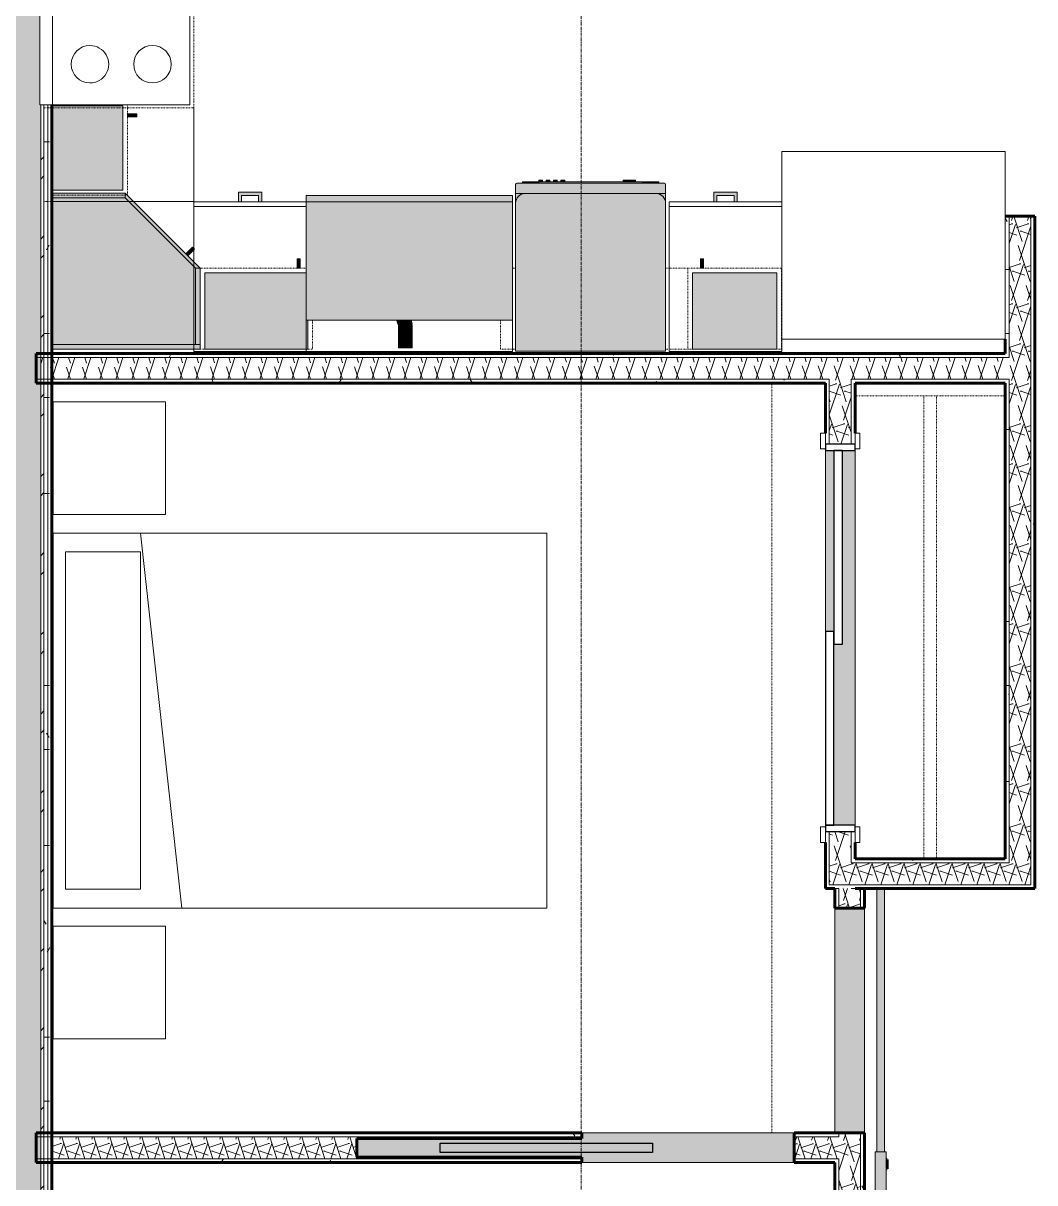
# Model space of a CAD drawing. Header units: inches. Extents: x -4169 to -1846, y 9706 to 12377.
# Drawn here: x -2916.6 to -2754.7, y 10518.8 to 10704.4 of the extents above; entities that cross this region are included whole.
import ezdxf

# ---------------------------------------------------------------- set-up
doc = ezdxf.new("R2010")
doc.units = ezdxf.units.IN
doc.header["$MEASUREMENT"] = 0
doc.linetypes.add('Dash', pattern=[0.25, 0.125, -0.125])
doc.linetypes.add('Grid Line 1_2_', pattern=[0.875, 0.5, -0.125, 0.125, -0.125])
for name, color, linetype, lineweight in [('0-1', 7, 'Continuous', 5), ('0-2', 50, 'Continuous', 18), ('A-DOOR-1', 250, 'Continuous', 9), ('A-DOOR-2', 90, 'Continuous', 30), ('A-DOOR-3', 135, 'Continuous', 18), ('A-DOOR-4', 50, 'Continuous', 18), ('A-DOOR-5', 10, 'Continuous', 60), ('A-DOOR-FRAM-1', 90, 'Continuous', 30), ('A-GENM-1', 11, 'Continuous', 9), ('A-GENM-2', 250, 'Continuous', 9), ('A-WALL', 113, 'Continuous', 18), ('A-WALL-1', 8, 'Continuous', 5), ('A-WALL-4', 10, 'Continuous', 60), ('A-WALL-5', 50, 'Continuous', 18), ('A-WALL-PATT-1', 250, 'Continuous', 9), ('A-WALL-PATT-2', 253, 'Continuous', 9), ('A-WALL-PATT-4', 111, 'Continuous', 9), ('I-FURN-1', 250, 'Continuous', 9), ('I-FURN-HDLN-1', 250, 'Dash', 9), ('I-WALL-3', 2, 'Continuous', 60), ('P-SANR-FIXT-2', 250, 'Continuous', 9), ('P-SANR-FIXT-3', 55, 'Continuous', 9), ('Q-CASE', 31, 'Continuous', 9), ('Q-CASE-1', 9, 'Continuous', 9), ('Q-CASE-3', 250, 'Continuous', 9), ('Q-CASE-4', 250, 'Dash', 9), ('Q-CASE-5', 254, 'Continuous', 9), ('Q-CASE-HDLN-1', 250, 'Dash', 9), ('Q-SPCQ-1', 250, 'Continuous', 9), ('Q-SPCQ-2', 55, 'Continuous', 9), ('S-GRID-1', 1, 'Grid Line 1_2_', 9)]:
    doc.layers.add(name, color=color, linetype=linetype, lineweight=lineweight)
pattern_1 = [(0, (0, 0), (20.48, 5.12), [0.845, -14.515, 0.845, -14.515, -81.92]), (0, (0, 0), (20.48, 5.12), [-30.72, 0.845, -29.875, 0.845, -14.515, -35.84]), (0, (0, 0), (20.48, 5.12), [-76.8, 0.845, -9.395, 0.845, -24.755]), (120, (7.68, 2.56), (-14.67405, 15.1762003), [0.845, -14.515, 0.845, -14.515, -81.92]), (120, (7.68, 2.56), (-14.67405, 15.1762003), [-30.72, 0.845, -29.875, 0.845, -14.515, -35.84]), (120, (7.68, 2.56), (-14.67405, 15.1762003), [-76.8, 0.845, -9.395, 0.845, -24.755]), (240, (10.24, 12.8), (-5.80595, -20.2962003), [0.845, -14.515, 0.845, -14.515, -81.92]), (240, (10.24, 12.8), (-5.80595, -20.2962003), [-30.72, 0.845, -29.875, 0.845, -14.515, -35.84]), (240, (10.24, 12.8), (-5.80595, -20.2962003), [-76.8, 0.845, -9.395, 0.845, -24.755])]
pattern_2 = [(161.57, (0.32, 0.32), (-2.560496185, -0.000537386), [0, -18.214, 2.022, 0]), (18.43, (-0.32, 0.32), (-2.560496185, 0.000537386), [0, -18.214, 2.022, 0]), (108.43, (0.32, 0.32), (1.27922091, -6.400876726), [6.07, -14.166]), (71.57, (-0.32, 0.32), (1.27922091, 6.400876726), [6.07, -14.166])]

# ---------------------------------------------------------------- blocks, each defined once
blk = doc.blocks.new('POCKET - FLUSH - 2-10 x 6-8-2636667-ENLARGED RCP - 2ND FLOOR PLAN')
at = {"layer": 'A-DOOR-2'}
for p, q in [((-39.67, -0.75), (-39.67, 0.75)), ((-39.67, 0.75), (-5.67, 0.75)), ((-5.67, 0.75), (-5.67, -0.75)), ((-5.67, -0.75), (-39.67, -0.75))]:
    blk.add_line(p, q, dxfattribs=at)
blk = doc.blocks.new('SLIDING - FLUSH - 5-0 x 6-8-2636081-ENLARGED RCP - 2ND FLOOR PLAN')
at = {"layer": 'A-DOOR-1'}
for p, q in [((-30.25, 3), (-32.75, 3)), ((-32.75, 3), (-32.75, 2.25)), ((-32.75, 2.25), (-30.25, 2.25)), ((-30.25, 2.25), (-30.25, 3)), ((32.75, 3), (30.25, 3)), ((30.25, 3), (30.25, 2.25)), ((30.25, 2.25), (32.75, 2.25)), ((32.75, 2.25), (32.75, 3)), ((-30.25, -2.5), (-32.75, -2.5)), ((-32.75, -2.5), (-32.75, -3.25)), ((-32.75, -3.25), (-30.25, -3.25)), ((-30.25, -3.25), (-30.25, -2.5)), ((32.75, -2.5), (30.25, -2.5)), ((30.25, -2.5), (30.25, -3.25)), ((30.25, -3.25), (32.75, -3.25)), ((32.75, -3.25), (32.75, -2.5))]:
    blk.add_line(p, q, dxfattribs=at)
at = {"layer": 'A-DOOR-2'}
for p, q in [((1, 2.25), (-30, 2.25)), ((-30, 2.25), (-30, 0.88)), ((1, 0.88), (1, 2.25)), ((-30, 0.88), (1, 0.88)), ((30, 0.88), (-1, 0.88)), ((-1, 0.88), (-1, -0.5)), ((30, -0.5), (30, 0.88)), ((-1, -0.5), (30, -0.5))]:
    blk.add_line(p, q, dxfattribs=at)
at = {"layer": 'A-DOOR-FRAM-1'}
for p, q in [((-30, 2.25), (-31, 2.25)), ((-31, 2.25), (-31, -2.5)), ((-30, -2.5), (-30, 2.25)), ((30, 2.25), (30, -2.5)), ((31, 2.25), (30, 2.25)), ((31, -2.5), (31, 2.25)), ((-31, -2.5), (-30, -2.5)), ((30, -2.5), (31, -2.5))]:
    blk.add_line(p, q, dxfattribs=at)
blk = doc.blocks.new('Refrigerator_-_Side-by-Side_6047 - 36_ X 30_-1372843-ENLARGED RCP - 2ND FLOOR PLAN')
at = {"layer": 'Q-SPCQ-1'}
for p, q in [((-17.88, 15.58), (17.87, 15.58)), ((-17.88, -14.42), (-17.88, 15.58)), ((17.87, 15.58), (17.87, -14.42)), ((17.87, -14.42), (-17.88, -14.42))]:
    blk.add_line(p, q, dxfattribs=at)
blk = doc.blocks.new('Range - 24_ x 30_-2553768-ENLARGED RCP - 2ND FLOOR PLAN')
at = {"layer": 'Q-SPCQ-1'}
for p, q in [((0, 0), (30, 0)), ((0, -24), (0, 0)), ((30, 0), (30, -24)), ((0, -22), (30, -22)), ((30, -24), (0, -24))]:
    blk.add_line(p, q, dxfattribs=at)
for centre, radius, start, end in [((6.5, -6), 3.5, 360, 180), ((23.5, -6), 3, 0, 180), ((6.5, -6), 3.5, 180, 0), ((23.5, -6), 3, 180, 0), ((6.5, -16), 4.5, 0, 180), ((23.5, -16), 3, 360, 180), ((6.5, -16), 4.5, 180, 0), ((23.5, -16), 3, 180, 0)]:
    blk.add_arc(centre, radius, start, end, dxfattribs=at)
blk = doc.blocks.new('Dishwasher_15404 - 34_ counter-547918-ENLARGED RCP - 2ND FLOOR PLAN')
at = {"layer": 'Q-SPCQ-2'}
for points in [[(0, 0), (23.68, 0), (24.08, 0.05), (24.46, 0.21), (24.83, 0.52), (25.04, 0.79), (25.2, 1.17), (25.25, 1.57), (25.25, 22.43), (25.17, 22.9), (24.98, 23.29), (24.74, 23.58), (24.46, 23.79), (24.08, 23.95), (23.68, 24), (0, 24), (0, 3.67)], [(25.25, 0), (26.73, 0.01), (26.82, 0.06), (26.87, 0.2), (26.85, 23.86), (26.82, 23.94), (26.68, 24), (25.25, 24), (25.25, 0.42)], [(27.12, 21.39), (27.12, 22.91), (26.87, 22.91), (26.87, 21.39)], [(26.87, 20.19), (27.12, 20.19), (27.12, 21.39), (26.87, 21.39), (26.87, 20.22)], [(27.12, 3.81), (27.12, 20.19), (26.87, 20.19), (26.87, 3.81)], [(27.12, 19.69), (27.37, 19.69), (27.37, 20.28), (27.12, 20.28), (27.12, 20.19)], [(27.37, 18.51), (27.37, 19.1), (27.12, 19.1), (27.12, 18.51)], [(27.37, 17.33), (27.37, 17.92), (27.12, 17.92), (27.12, 17.33)], [(27.37, 16.15), (27.37, 16.74), (27.12, 16.74), (27.12, 16.15)], [(27.37, 5.81), (27.37, 6.79), (27.12, 6.79), (27.12, 5.81)], [(27.12, 4.82), (27.37, 4.82), (27.37, 5.81), (27.12, 5.81), (27.12, 4.86)], [(26.87, 2.61), (27.12, 2.61), (27.12, 3.81), (26.87, 3.81), (26.87, 2.63)], [(27.12, 1.09), (27.12, 2.61), (26.87, 2.61), (26.87, 1.09)]]:
    blk.add_hatch(color=256, dxfattribs=at).paths.add_polyline_path(points, flags=0)
h = blk.add_hatch(color=256, dxfattribs=at)
h.paths.add_polyline_path([(24.74, 0), (25.25, 0), (25.25, 1.57), (25.2, 1.17), (24.96, 0.67), (24.74, 0.42), (24.46, 0.21), (24.08, 0.05), (23.68, 0), (24.57, 0)], flags=0)
h.paths.add_polyline_path([(25.25, 22.43), (25.25, 24), (23.68, 24), (24.08, 23.95), (24.48, 23.78), (24.83, 23.48), (25.04, 23.21), (25.22, 22.75)], flags=0)
h = blk.add_hatch(color=256, dxfattribs=at)
h.paths.add_polyline_path([(25.07, 0.85), (25.12, 0.95), (25.08, 0.9)], flags=0)
h.paths.add_polyline_path([(25.2, 1.2), (25.22, 1.25), (25.2, 1.23)], flags=0)
h.paths.add_polyline_path([(25, 23.26), (24.96, 23.33), (24.98, 23.29)], flags=0)
at = {"layer": 'Q-SPCQ-1'}
for p, q in [((0, 24), (23.68, 24)), ((0, 0), (0, 24)), ((23.68, 24), (25.25, 24)), ((25.25, 24), (26.68, 24)), ((25.25, 24), (25.25, 22.43)), ((25.25, 22.43), (25.25, 1.57)), ((26.87, 23.8), (26.87, 0.2)), ((26.87, 22.91), (27.12, 22.91)), ((27.12, 21.39), (27.12, 22.91)), ((27.12, 20.19), (27.12, 21.39)), ((27.12, 20.28), (27.37, 20.28)), ((27.12, 3.81), (27.12, 20.19)), ((27.12, 19.69), (27.37, 19.69)), ((27.12, 19.1), (27.37, 19.1)), ((27.37, 19.69), (27.37, 20.28)), ((27.37, 18.51), (27.37, 19.1)), ((27.12, 18.51), (27.37, 18.51)), ((27.12, 17.92), (27.37, 17.92)), ((27.12, 17.33), (27.37, 17.33)), ((27.12, 16.74), (27.37, 16.74)), ((27.37, 17.33), (27.37, 17.92)), ((27.37, 16.15), (27.37, 16.74)), ((27.12, 16.15), (27.37, 16.15)), ((27.12, 6.79), (27.37, 6.79)), ((27.37, 5.81), (27.37, 6.79)), ((27.37, 4.82), (27.37, 5.81)), ((27.37, 4.82), (27.12, 4.82)), ((27.12, 2.61), (27.12, 3.81)), ((27.12, 1.09), (27.12, 2.61)), ((23.68, 0), (0, 0)), ((25.25, 1.57), (25.25, 0)), ((26.87, 1.09), (27.12, 1.09)), ((25.25, 0), (23.68, 0)), ((26.68, 0), (25.25, 0))]:
    blk.add_line(p, q, dxfattribs=at)
for centre, radius, start, end in [((23.68, 22.43), 1.57, 360, 90), ((23.68, 22.43), 1.57, 32.077, 42.3359), ((23.68, 22.43), 1.57, 17.8182, 27.5266), ((23.68, 22.43), 1.57, 360, 13.6425), ((26.68, 23.8), 0.197, 360, 90), ((23.68, 1.57), 1.57, 270, 360), ((23.68, 1.57), 1.57, 317.6641, 327.923), ((23.68, 1.57), 1.57, 332.4734, 342.1818), ((23.68, 1.57), 1.57, 346.3575, 360), ((26.68, 0.2), 0.197, 270, 360), ((26.68, 0.2), 0.197, 285, 345)]:
    blk.add_arc(centre, radius, start, end, dxfattribs=at)
blk = doc.blocks.new('OD_CW_Countertop - OD_CW_Countertop-2380624-ENLARGED RCP - 2ND FLOOR PLAN')
at = {"layer": 'Q-CASE-HDLN-1'}
for p, q in [((0.74, 22.75), (0.74, 0)), ((0.74, 0), (56.86, 0)), ((57.36, 0), (60.11, 0)), ((60.61, 0), (79.36, 0)), ((79.86, 0), (82.61, 0)), ((83.11, 0), (100.36, 0)), ((100.86, 0), (103.61, 0)), ((104.11, 0), (119.86, 0)), ((120.36, 0), (123.11, 0)), ((123.61, 0), (131.08, 0))]:
    blk.add_line(p, q, dxfattribs=at)
blk = doc.blocks.new('BARN - FLUSH - 3-0 x 7-0 BARN DOOR-2638558-ENLARGED RCP - 2ND FLOOR PLAN')
at = {"layer": 'A-DOOR-3'}
h = blk.add_hatch(color=256, dxfattribs=at)
h.paths.add_polyline_path([(21, -4.32), (-21, -4.34), (-21, -4.95), (21, -4.95), (21, -4.34)], flags=0)
h.paths.add_polyline_path([(-57, -4.63), (-57, -4.32), (-60, -4.34), (-60, -4.95), (-57, -4.95), (-57, -4.64)], flags=0)
h = blk.add_hatch(color=256, dxfattribs=at)
h.paths.add_polyline_path([(21, -5.55), (21, -4.95), (-21, -4.95), (-21, -5.57), (21, -5.57)], flags=0)
h.paths.add_polyline_path([(-57, -5.39), (-57, -4.95), (-60, -4.95), (-60, -5.57), (-57, -5.55), (-57, -5.39)], flags=0)
for points in [[(-21, -5.82), (-21, -4.07), (-57, -4.07), (-57, -5.82), (-22.13, -5.82)], [(-58.5, -6), (-58.5, -5.67), (-60, -5.67), (-60, -6)], [(-22.23, -6), (-22.23, -5.82), (-23.73, -5.82), (-23.73, -6), (-22.68, -6)]]:
    blk.add_hatch(color=256, dxfattribs=at).paths.add_polyline_path(points, flags=0)
at = {"layer": 'A-DOOR-4'}
for p, q in [((-60, -4.32), (-57, -4.32)), ((-60, -4.32), (-60, -4.95)), ((-60, -4.95), (-60, -5.57)), ((-57, -5.82), (-57, -4.07)), ((-57, -4.07), (-21, -4.07)), ((-21, -4.07), (-21, -5.82)), ((-21, -4.32), (21, -4.32)), ((21, -4.95), (21, -4.32)), ((21, -5.57), (21, -4.95)), ((-57, -5.57), (-60, -5.57)), ((-21, -5.82), (-57, -5.82)), ((21, -5.57), (-21, -5.57))]:
    blk.add_line(p, q, dxfattribs=at)
at = {"layer": 'A-DOOR-5'}
for p, q in [((-60, -6), (-60, -5.67)), ((-60, -5.67), (-58.5, -5.67)), ((-58.5, -6), (-60, -6)), ((-58.5, -5.67), (-58.5, -6)), ((-23.73, -6), (-23.73, -5.82)), ((-22.23, -6), (-23.73, -6)), ((-22.23, -5.82), (-22.23, -6))]:
    blk.add_line(p, q, dxfattribs=at)
blk = doc.blocks.new('OD_CW_Closet - OD_CW_Closet-2508933-ENLARGED RCP - 2ND FLOOR PLAN')
at = {"layer": 'Q-CASE-HDLN-1'}
for p, q in [((0.74, 24), (0.74, 0)), ((0.74, 13), (74.9, 13)), ((0.74, 11), (74.9, 11)), ((0.74, 0), (6.74, 0)), ((9.24, 0), (69.74, 0)), ((72.24, 0), (74.9, 0))]:
    blk.add_line(p, q, dxfattribs=at)
blk = doc.blocks.new('Bed-Standard - Queen 60_ x 79_-1242961-ENLARGED RCP - 2ND FLOOR PLAN')
at = {"layer": 'I-FURN-1'}
for p, q in [((40.69, 37.7), (-19.31, 37.7)), ((-19.31, 37.7), (-19.31, -41.3)), ((40.69, -41.3), (40.69, 37.7)), ((-16.31, 35.7), (-16.31, 23.7)), ((-16.31, 35.7), (37.69, 35.7)), ((37.69, 35.7), (37.69, 23.7)), ((40.69, 23.7), (-19.31, 17.13)), ((-16.31, 23.7), (37.69, 23.7)), ((-19.31, -41.3), (40.69, -41.3))]:
    blk.add_line(p, q, dxfattribs=at)
at = {"layer": 'I-FURN-HDLN-1'}
for p, q in [((-55.31, 37.7), (-55.31, -77.3)), ((64.69, -77.3), (64.69, 37.7)), ((-55.31, -77.3), (64.69, -77.3))]:
    blk.add_line(p, q, dxfattribs=at)
blk = doc.blocks.new('Table-Night Stand - 18_ x 18_ x 24_-1352623-ENLARGED RCP - 2ND FLOOR PLAN')
at = {"layer": 'I-FURN-1'}
for p, q in [((18.15, 18), (0.15, 18)), ((0.15, 18), (0.15, 0)), ((18.15, 0), (18.15, 18)), ((0.15, 0), (18.15, 0))]:
    blk.add_line(p, q, dxfattribs=at)
blk = doc.blocks.new('Base Cabinet-Single Door - 15_-2378245-ENLARGED RCP - 2ND FLOOR PLAN')
at = {"layer": 'Q-CASE-4'}
for p, q in [((-6.76, -24), (-6.76, 0)), ((-6.76, 0), (8.24, 0)), ((8.24, 0), (8.24, -24)), ((8.24, -24), (-6.76, -24))]:
    blk.add_line(p, q, dxfattribs=at)
blk = doc.blocks.new('Base Cabinet 4 Drawer 254 - Base Cabinet 4 Drawer 254 18_-2556185-ENLARGED RCP - 2ND FLOOR PLAN')
at = {"layer": 'Q-CASE-5'}
blk.add_hatch(color=256, dxfattribs=at).paths.add_polyline_path([(2.61, -25.5), (2.61, -24), (2.11, -24), (2.11, -25), (-0.64, -25), (-0.64, -24), (-1.14, -24), (-1.14, -25.5)], flags=0)
at = {"layer": 'Q-CASE-3'}
for p, q in [((-8.26, -23.25), (-8.26, 0)), ((-8.26, 0), (9.74, 0)), ((9.74, 0), (9.74, -23.25)), ((-8.26, -23.25), (-8.26, -24)), ((9.74, -23.25), (-8.26, -23.25)), ((-8.26, -24), (9.74, -24)), ((-0.64, -24), (-1.14, -24)), ((-1.14, -25.5), (-1.14, -24)), ((-0.64, -25), (-0.64, -24)), ((2.11, -25), (2.11, -24)), ((2.11, -24), (2.61, -24)), ((2.61, -24), (2.61, -25.5)), ((9.74, -24), (9.74, -23.25)), ((2.61, -25.5), (-1.14, -25.5)), ((-0.64, -25), (2.11, -25))]:
    blk.add_line(p, q, dxfattribs=at)
blk = doc.blocks.new('Vanity Cabinet-Double Door - 33_-2164608-ENLARGED RCP - 2ND FLOOR PLAN')
at = {"layer": 'Q-CASE-3'}
for p, q in [((-15.76, -24), (-15.76, 0)), ((-15.76, 0), (17.24, 0)), ((17.24, 0), (17.24, -24)), ((17.24, -24), (-15.76, -24))]:
    blk.add_line(p, q, dxfattribs=at)
blk = doc.blocks.new('Base Cabinet 3 Drawer 230 - Base Cabinet 3 Drawer 230 18_-2554959-ENLARGED RCP - 2ND FLOOR PLAN')
at = {"layer": 'Q-CASE-5'}
blk.add_hatch(color=256, dxfattribs=at).paths.add_polyline_path([(-1.14, -24), (-1.14, -25.5), (2.61, -25.5), (2.61, -24), (2.11, -24), (2.11, -25), (-0.64, -25), (-0.64, -24)], flags=0)
at = {"layer": 'Q-CASE-3'}
for p, q in [((-8.26, -23.25), (-8.26, 0)), ((-8.26, 0), (9.74, 0)), ((9.74, 0), (9.74, -23.25)), ((-8.26, -23.25), (-8.26, -24)), ((9.74, -23.25), (-8.26, -23.25)), ((-8.26, -24), (9.74, -24)), ((-0.64, -24), (-1.14, -24)), ((-1.14, -25.5), (-1.14, -24)), ((-0.64, -25), (-0.64, -24)), ((2.11, -25), (2.11, -24)), ((2.11, -24), (2.61, -24)), ((2.61, -24), (2.61, -25.5)), ((9.74, -24), (9.74, -23.25)), ((2.61, -25.5), (-1.14, -25.5)), ((-0.64, -25), (2.11, -25))]:
    blk.add_line(p, q, dxfattribs=at)
blk = doc.blocks.new('308 - 308 x 24_-2590480-ENLARGED RCP - 2ND FLOOR PLAN')
at = {"layer": 'Q-CASE'}
blk.add_hatch(color=256, dxfattribs=at).paths.add_polyline_path([(0, -25.19), (0, -24.44), (-11.25, -13.19), (-12, -13.19), (-0.75, -24.44)], flags=0)
at = {"layer": 'Q-CASE-1'}
for points in [[(-6.17, -0.94), (11.75, -0.94), (11.75, -0.19), (-12, -0.19), (-12, -0.94), (-11.25, -0.94)], [(-11.25, -13.19), (-11.25, -0.94), (-12, -0.94), (-12, -13.19)], [(0, -24.44), (11.75, -24.44), (11.75, -0.94), (-11.25, -0.94), (-11.25, -13.19), (-6.17, -18.27)], [(0.75, -25.19), (11.75, -25.19), (11.75, -24.44), (0, -24.44), (0, -25.19), (0.38, -25.19)]]:
    blk.add_hatch(color=256, dxfattribs=at).paths.add_polyline_path(points, flags=0)
at = {"layer": 'Q-CASE-5'}
blk.add_hatch(color=256, dxfattribs=at).paths.add_polyline_path([(-10.76, -16.55), (-9.7, -15.49), (-10.05, -15.14), (-11.11, -16.2)], flags=0)
at = {"layer": 'Q-CASE'}
for p, q in [((0, -25.19), (-12, -13.19)), ((-12, -13.19), (-11.25, -13.19)), ((-11.25, -13.19), (0, -24.44)), ((0, -24.44), (0, -25.19))]:
    blk.add_line(p, q, dxfattribs=at)
at = {"layer": 'Q-CASE-3'}
for p, q in [((-12, -0.94), (-12, -0.19)), ((-12, -0.19), (11.75, -0.19)), ((-12, -13.19), (-12, -0.94)), ((-12, -0.94), (-11.25, -0.94)), ((11.75, -0.94), (-12, -0.94)), ((-11.25, -13.19), (-11.25, -0.94)), ((-11.25, -0.94), (11.75, -0.94)), ((-11.25, -0.94), (-11.25, -13.19)), ((-11.25, -13.19), (-12, -13.19)), ((0, -24.44), (-11.25, -13.19)), ((-10.05, -15.14), (-11.11, -16.2)), ((-11.11, -16.2), (-10.76, -16.55)), ((-10.76, -16.55), (-9.7, -15.49)), ((11.75, -24.44), (0, -24.44)), ((0, -25.19), (0, -24.44)), ((0, -24.44), (11.75, -24.44)), ((11.75, -25.19), (0, -25.19))]:
    blk.add_line(p, q, dxfattribs=at)
blk = doc.blocks.new('300 Series Wall Hung Cabinet_302 - 30_ X 24_-V22-ENLARGED RCP - 2ND FLOOR PLAN')
at = {"layer": 'Q-CASE-4'}
for p, q in [((-11.43, -0.19), (-15, -0.19)), ((-15, -0.19), (-15, -13.19)), ((15, -0.19), (12.57, -0.19)), ((15, -4.87), (15, -0.19)), ((-15, -13.19), (-11.43, -13.19)), ((12.57, -13.19), (13.07, -13.19))]:
    blk.add_line(p, q, dxfattribs=at)
blk = doc.blocks.new('300 Series Wall Hung Cabinet_301 - 18_ x 24_-2590482-ENLARGED RCP - 2ND FLOOR PLAN')
at = {"layer": 'Q-CASE-1'}
for points in [[(8.25, -12.44), (8.25, -0.19), (-8.25, -0.19), (-8.25, -4.87), (-8, -4.87), (-8, -12.44)], [(-6.51, -14.69), (-6.51, -13.19), (-7, -13.19), (-7, -14.69)]]:
    blk.add_hatch(color=256, dxfattribs=at).paths.add_polyline_path(points, flags=0)
at = {"layer": 'Q-CASE-3'}
for p, q in [((-8.25, -4.87), (-8.25, -0.19)), ((-8.25, -0.19), (8.25, -0.19)), ((8.25, -0.19), (8.25, -12.44)), ((8.25, -12.44), (-8, -12.44)), ((-6.51, -13.19), (-7, -13.19)), ((-7, -13.19), (-7, -14.69)), ((-7, -14.69), (-6.51, -14.69)), ((-6.51, -14.69), (-6.51, -13.19))]:
    blk.add_line(p, q, dxfattribs=at)
at = {"layer": 'Q-CASE-4'}
for p, q in [((9, -0.19), (-9, -0.19)), ((-9, -0.19), (-9, -4.87)), ((9, -13.19), (9, -0.19)), ((-8, -13.19), (9, -13.19))]:
    blk.add_line(p, q, dxfattribs=at)
blk = doc.blocks.new('300 Series Wall Hung Cabinet_301 - 15_ x 24_-2590483-ENLARGED RCP - 2ND FLOOR PLAN')
at = {"layer": 'Q-CASE-1'}
for points in [[(-5.5, 13.19), (-5.01, 13.19), (-5.01, 14.69), (-5.5, 14.69)], [(-6.75, 1.06), (6.75, 1.06), (6.75, 12.44), (-6.75, 12.44)]]:
    blk.add_hatch(color=256, dxfattribs=at).paths.add_polyline_path(points, flags=0)
at = {"layer": 'Q-CASE-3'}
for p, q in [((-5.01, 14.69), (-5.5, 14.69)), ((-5.5, 14.69), (-5.5, 13.19)), ((-5.5, 13.19), (-5.01, 13.19)), ((-5.01, 13.19), (-5.01, 14.69)), ((-6.75, 1.06), (-6.75, 12.44)), ((-6.75, 12.44), (6.75, 12.44)), ((6.75, 12.44), (6.75, 1.06))]:
    blk.add_line(p, q, dxfattribs=at)
at = {"layer": 'Q-CASE-4'}
for p, q in [((-6.94, 13.19), (7.5, 13.19)), ((7.5, 13.19), (7.5, 1.06))]:
    blk.add_line(p, q, dxfattribs=at)
blk = doc.blocks.new('kitchen_faucet_14143 - kitchen_faucet_14143-V44-ENLARGED RCP - 2ND FLOOR PLAN')
at = {"layer": 'A-GENM-1'}
for points in [[(1.08, 0), (1.05, 0.28), (0.94, 0.54), (0.77, 0.77), (0.52, 0.95), (0.21, 1.06), (-0.11, 1.07), (-0.28, 1.05), (-0.58, 0.91), (-0.77, 0.77), (-0.95, 0.51), (-1.01, 0.3), (-0.98, -0.44), (-0.89, -0.6), (-0.74, -0.79), (-0.54, -0.94), (-0.28, -1.05), (0, -1.08), (0.28, -1.05), (0.56, -0.92), (0.77, -0.77), (0.94, -0.54), (1.05, -0.28), (1.07, -0.13)], [(-0.41, 1.03), (-0.47, 1), (-0.95, 0.59), (-0.93, 0.62), (-0.88, 0.66), (-0.41, 1.03)], [(-0.36, 1.03), (-0.37, 1.03), (-0.36, 1.03)], [(-0.33, 1.03), (-0.36, 1.03), (-0.34, 1.03)], [(2.26, -0.28), (2.26, 1.08), (0.21, 1.06), (0.32, 1.03), (0.6, 0.89), (0.83, 0.68), (0.94, 0.54), (1.05, 0.28), (1.08, 0), (1.05, -0.28), (0.87, -0.63), (0.7, -0.82), (0.49, -0.96), (0.25, -1.05), (0.19, -1.08), (2.26, -1.08), (2.26, -0.54)], [(2.34, 0.77), (2.34, 1.02), (2.26, 1.01), (2.26, -1.02), (2.34, -1.02), (2.34, 0.76)], [(3.44, 1.08), (2.34, 1.08), (2.34, -1.08), (3.44, -1.08), (3.44, 1.05)], [(-0.52, -1.03), (-0.72, -0.9), (-0.84, -0.79), (-1.01, -0.64), (-1, -0.77), (-0.65, -1.03), (-0.52, -1.03)], [(-0.21, -1.05), (-0.6, -1.03), (-0.94, -1.02), (-1.01, -0.96), (-0.98, -1.21), (-0.39, -1.21), (-0.24, -1.08)], [(-0.53, -1.21), (-1.01, -1.22), (-0.98, -1.33), (-0.67, -1.33), (-0.54, -1.22)], [(-0.79, -0.96), (-0.84, -0.9), (-1, -0.81), (-0.87, -0.91), (-0.8, -0.96)], [(-0.75, -0.98), (-0.88, -0.9), (-0.9, -0.92), (-0.97, -0.99), (-0.9, -1.02), (-0.79, -1.02), (-0.76, -0.98)], [(-0.8, -0.75), (-0.95, -0.62), (-0.92, -0.66), (-0.81, -0.75)], [(-0.89, -0.9), (-0.92, -0.91), (-0.9, -0.92)], [(-0.63, -0.96), (-0.68, -0.9), (-0.82, -0.82), (-0.7, -0.91), (-0.63, -0.96)], [(-0.57, -0.96), (-0.61, -0.92), (-0.77, -0.79), (-0.61, -0.94), (-0.58, -0.96)], [(-0.55, -0.96), (-0.61, -0.9), (-0.74, -0.8), (-0.56, -0.96), (-0.55, -0.96)]]:
    blk.add_hatch(color=256, dxfattribs=at).paths.add_polyline_path(points, flags=0)
h = blk.add_hatch(color=256, dxfattribs=at)
h.paths.add_polyline_path([(-0.8, 0.82), (-0.7, 0.88), (-0.79, 0.82)], flags=0)
h.paths.add_polyline_path([(-0.52, 1.03), (-0.7, 1.01), (-1.01, 0.76), (-0.99, 0.64), (-0.52, 1.03)], flags=0)
h = blk.add_hatch(color=256, dxfattribs=at)
h.paths.add_polyline_path([(-0.74, 0.82), (-0.67, 0.87), (-0.74, 0.83)], flags=0)
h.paths.add_polyline_path([(-0.46, 1.03), (-0.54, 1.01), (-1.01, 0.59), (-0.96, 0.61), (-0.92, 0.66), (-0.47, 1.02)], flags=0)
h = blk.add_hatch(color=256, dxfattribs=at)
h.paths.add_polyline_path([(-0.9, 0.85), (-0.95, 0.83), (-0.92, 0.84)], flags=0)
h.paths.add_polyline_path([(-0.93, 0.85), (-1.01, 0.83), (-0.98, 0.8), (-0.93, 0.85)], flags=0)
h = blk.add_hatch(color=256, dxfattribs=at)
h.paths.add_polyline_path([(-0.9, 0.59), (-1.01, 0.57), (-0.98, 0.43), (-0.91, 0.57)], flags=0)
h.paths.add_polyline_path([(-0.9, -0.59), (-0.98, -0.44), (-1.01, -0.44), (-0.99, -0.59), (-0.93, -0.59)], flags=0)
h = blk.add_hatch(color=256, dxfattribs=at)
h.paths.add_polyline_path([(-0.44, 1.03), (-0.49, 1.01), (-0.44, 1.03)], flags=0)
h.paths.add_polyline_path([(-0.72, 0.82), (-0.96, 0.59), (-0.94, 0.62), (-0.9, 0.66), (-0.74, 0.8)], flags=0)
h = blk.add_hatch(color=256, dxfattribs=at)
h.paths.add_polyline_path([(-0.37, 1.03), (-0.42, 1.02), (-0.38, 1.03)], flags=0)
h.paths.add_polyline_path([(-0.78, 0.74), (-0.93, 0.59), (-0.89, 0.6), (-0.85, 0.66), (-0.83, 0.68)], flags=0)
h = blk.add_hatch(color=256, dxfattribs=at)
h.paths.add_polyline_path([(-0.46, -1.03), (-0.67, -0.9), (-0.47, -1.03)], flags=0)
h.paths.add_polyline_path([(-0.75, -0.84), (-1, -0.59), (-1, -0.62), (-0.97, -0.66), (-0.76, -0.83)], flags=0)
h = blk.add_hatch(color=256, dxfattribs=at)
h.paths.add_polyline_path([(-0.41, -1.03), (-0.52, -0.95), (-0.49, -0.99), (-0.42, -1.03)], flags=0)
h.paths.add_polyline_path([(-0.76, -0.78), (-0.94, -0.62), (-0.9, -0.66), (-0.77, -0.76)], flags=0)
h = blk.add_hatch(color=256, dxfattribs=at)
h.paths.add_polyline_path([(-0.37, -1.03), (-0.43, -1.01), (-0.37, -1.03)], flags=0)
h.paths.add_polyline_path([(-0.78, -0.74), (-0.93, -0.6), (-0.88, -0.66), (-0.79, -0.74)], flags=0)
at = {"layer": 'A-GENM-2'}
for p, q in [((-1.01, 0.82), (-0.91, 0.84)), ((-1.01, 0.59), (-0.9, 0.59)), ((-0.97, 0.59), (-0.93, 0.64)), ((-0.96, 0.59), (-0.92, 0.63)), ((-0.51, 0.96), (-0.43, 0.98)), ((-0.41, 1.03), (-0.22, 1.08)), ((-0.39, 1.08), (-0.27, 1.05)), ((-0.36, 1.03), (-0.17, 1.08)), ((-0.35, 1.03), (-0.15, 1.08)), ((-0.34, 1.03), (-0.14, 1.08)), ((-0.22, 1.08), (-0.15, 1.06)), ((-0.2, 1.06), (-0.1, 1.08)), ((-0.17, 1.08), (-0.12, 1.07)), ((-0.15, 1.08), (-0.11, 1.07)), ((-0.14, 1.08), (-0.11, 1.07)), ((-0.11, 1.07), (-0.06, 1.08)), ((-0.1, 1.08), (-0.07, 1.07)), ((-0.09, 1.07), (-0.04, 1.08)), ((0, 1.08), (2.26, 1.08)), ((2.26, -1.08), (2.26, 1.08)), ((2.26, 1.02), (2.34, 1.02)), ((2.34, 1.08), (3.44, 1.08)), ((2.34, 1.08), (2.34, -1.08)), ((3.44, -1.08), (3.44, 1.08)), ((-0.9, -0.59), (-1.01, -0.59)), ((-0.69, -1.26), (-1.01, -1.16)), ((-0.93, -1.38), (-1.01, -1.35)), ((-0.99, -0.98), (-0.92, -0.87)), ((-0.78, -1.02), (-0.75, -0.98)), ((-0.69, -1.06), (-0.59, -1.03)), ((-0.22, -1.08), (-0.39, -1.03)), ((-0.26, -1.05), (-0.39, -1.08)), ((-0.17, -1.08), (-0.34, -1.03)), ((-0.15, -1.08), (-0.26, -1.05)), ((-0.14, -1.08), (-0.24, -1.05)), ((-0.15, -1.06), (-0.22, -1.08)), ((-0.1, -1.08), (-0.17, -1.06)), ((-0.11, -1.07), (-0.17, -1.08)), ((-0.1, -1.07), (-0.15, -1.08)), ((-0.09, -1.07), (-0.14, -1.08)), ((-0.08, -1.08), (-0.11, -1.07)), ((-0.08, -1.08), (-0.11, -1.07)), ((-0.08, -1.08), (-0.11, -1.07)), ((-0.08, -1.08), (-0.11, -1.07)), ((-0.08, -1.08), (-0.11, -1.07)), ((-0.08, -1.08), (-0.11, -1.07)), ((-0.06, -1.07), (-0.1, -1.08)), ((-0.06, -1.08), (-0.1, -1.07)), ((-0.04, -1.08), (-0.07, -1.07)), ((2.26, -1.08), (0, -1.08)), ((2.34, -1.02), (2.26, -1.02)), ((3.44, -1.08), (2.34, -1.08))]:
    blk.add_line(p, q, dxfattribs=at)
at = {"layer": 'A-GENM-2', "flags": 128}
for points in [[(-1.01, 0.78), (-0.84, 0.96), (-0.39, 1.08)], [(-1.01, 0.61), (-0.67, 0.96), (-0.49, 1.01)], [(-0.94, 0.59), (-0.57, 0.96), (-0.42, 1)], [(-0.91, 0.66), (-0.61, 0.96), (-0.48, 1)], [(-0.89, 0.66), (-0.59, 0.96), (-0.45, 1)], [(-0.69, 0.86), (-0.6, 0.96), (-0.52, 0.98)], [(-0.57, 0.92), (-0.53, 0.96), (-0.42, 0.99)], [(-0.52, -0.99), (-0.73, -0.92), (-1.01, -0.59)], [(-0.39, -1.08), (-0.89, -0.92), (-1.01, -0.79)], [(-1.01, -0.97), (-0.97, -1), (-0.69, -1.06)], [(-0.43, -0.98), (-0.63, -0.92), (-0.93, -0.59)], [(-0.48, -1.21), (-0.52, -1.25), (-0.93, -1.38)], [(-0.51, -0.98), (-0.67, -0.92), (-0.88, -0.68)], [(-0.45, -0.99), (-0.65, -0.92), (-0.86, -0.68)], [(-0.61, -0.94), (-0.66, -0.92), (-0.69, -0.89)], [(-0.16, -1.06), (-0.24, -1.14), (-0.69, -1.26)], [(-0.54, -0.94), (-0.59, -0.92), (-0.66, -0.85)], [(-0.54, -0.94), (-0.58, -0.92), (-0.62, -0.88)]]:
    blk.add_lwpolyline(points, dxfattribs=at)
at = {"layer": 'A-GENM-2'}
for start, end in [(0, 158.3433), (201.6079, 360)]:
    blk.add_arc((0, 0), 1.08, start, end, dxfattribs=at)
blk = doc.blocks.new('Stainless Steel Farmhous Kitchen Sink - Stainless Steel Farmhous Kitchen Sink-2443921-ENLARGED RCP - 2ND FLOOR PLAN')
at = {"layer": 'P-SANR-FIXT-3'}
blk.add_hatch(color=256, dxfattribs=at).paths.add_polyline_path([(-10.94, -22.2), (0, -22.2), (0, -2.25), (-33, -2.25), (-33, -22.2), (-27.82, -22.2)], flags=0)
at = {"layer": 'P-SANR-FIXT-2'}
for p, q in [((-33, -22.2), (-33, -2.25)), ((-33, -2.25), (0, -2.25)), ((0, -2.25), (0, -22.2)), ((0, -22.2), (-33, -22.2))]:
    blk.add_line(p, q, dxfattribs=at)
blk = doc.blocks.new('300 Series Wall Hung Cabinet_301 - 15_ x 24_-V51-ENLARGED RCP - 2ND FLOOR PLAN')
at = {"layer": 'Q-CASE-1'}
for points in [[(-5.5, 14.69), (-5.5, 13.19), (-5.01, 13.19), (-5.01, 14.69)], [(6.75, 12.44), (-6.75, 12.44), (-6.75, 0.19), (6.75, 0.19), (6.75, 10.83)]]:
    blk.add_hatch(color=256, dxfattribs=at).paths.add_polyline_path(points, flags=0)
at = {"layer": 'Q-CASE-3'}
for p, q in [((-5.01, 14.69), (-5.5, 14.69)), ((-5.5, 14.69), (-5.5, 13.19)), ((-5.5, 13.19), (-5.01, 13.19)), ((-5.01, 13.19), (-5.01, 14.69)), ((-6.75, 0.19), (-6.75, 12.44)), ((-6.75, 12.44), (6.75, 12.44)), ((6.75, 12.44), (6.75, 0.19)), ((6.75, 0.19), (-6.75, 0.19))]:
    blk.add_line(p, q, dxfattribs=at)
at = {"layer": 'Q-CASE-4'}
for p, q in [((-7.5, 0.19), (-7.5, 13.19)), ((-7.5, 13.19), (7.5, 13.19)), ((7.5, 13.19), (7.5, 0.19)), ((7.5, 0.19), (-7.5, 0.19))]:
    blk.add_line(p, q, dxfattribs=at)
blk = doc.blocks.new('CTR - 1st Phase - Unit Layouts_rvt-1-ENLARGED RCP - 2ND FLOOR PLAN')
at = {"layer": 'A-WALL-1'}
h = blk.add_hatch(color=256, dxfattribs=at)
h.paths.add_polyline_path([(-2783.5, 10576.05), (-2783.5, 10636.05), (-2785.5, 10636.05), (-2785.5, 10605.05), (-2786.87, 10605.05), (-2786.87, 10576.05), (-2784.12, 10576.05)], flags=0)
h.paths.add_polyline_path([(-2786.87, 10607.05), (-2786.87, 10636.05), (-2788.25, 10636.05), (-2788.25, 10607.05), (-2787.62, 10607.05)], flags=0)
for points in [[(-2786.72, 10526.79), (-2781.97, 10526.79), (-2781.97, 10562.79), (-2786.72, 10562.79), (-2786.72, 10550.76)], [(-2827.25, 10522.04), (-2793.25, 10522.04), (-2793.25, 10526.79), (-2827.25, 10526.79), (-2827.25, 10525.92), (-2863.25, 10525.92), (-2863.25, 10522.92), (-2827.25, 10522.92), (-2827.25, 10522.67)]]:
    blk.add_hatch(color=256, dxfattribs=at).paths.add_polyline_path(points, flags=0)
at = {"layer": 'A-WALL-PATT-1'}
h = blk.add_hatch(dxfattribs=at)
h.set_pattern_fill('FP_1', color=256, style=0, pattern_type=2)
h.set_pattern_definition(pattern_1)
h.paths.add_polyline_path([(-2758.85, 10570.64), (-2758.85, 10647.42), (-2759.47, 10647.42), (-2759.47, 10570.64)], flags=0)
h.paths.add_polyline_path([(-2758.85, 10650.92), (-2758.85, 10673.55), (-2759.47, 10673.55), (-2759.47, 10650.92)], flags=0)
h = blk.add_hatch(dxfattribs=at)
h.set_pattern_fill('FP_1', color=256, style=0, pattern_type=2)
h.set_pattern_definition(pattern_1)
h.paths.add_polyline_path([(-2755.35, 10566.52), (-2754.72, 10566.52), (-2754.72, 10673.55), (-2755.35, 10673.55), (-2755.35, 10570.02)], flags=0)
h = blk.add_hatch(dxfattribs=at)
h.set_pattern_fill('FP_1', color=256, style=0, pattern_type=2)
h.set_pattern_definition(pattern_1)
h.paths.add_polyline_path([(-2900.32, 10650.92), (-2759.47, 10650.92), (-2759.47, 10651.54), (-2912.07, 10651.54), (-2912.07, 10650.92)], flags=0)
h = blk.add_hatch(dxfattribs=at)
h.set_pattern_fill('FP_1', color=256, style=0, pattern_type=2)
h.set_pattern_definition(pattern_1)
h.paths.add_polyline_path([(-2759.47, 10646.79), (-2759.47, 10647.42), (-2784.12, 10647.42), (-2784.12, 10646.79), (-2783.5, 10646.79)], flags=0)
h.paths.add_polyline_path([(-2893.85, 10646.79), (-2787.62, 10646.79), (-2787.62, 10647.42), (-2912.07, 10647.4), (-2912.07, 10646.79), (-2911.85, 10646.79)], flags=0)
h = blk.add_hatch(dxfattribs=at)
h.set_pattern_fill('FP_1', color=256, style=0, pattern_type=2)
h.set_pattern_definition(pattern_1)
h.paths.add_polyline_path([(-2788.25, 10565.89), (-2787.62, 10565.89), (-2787.62, 10575.05), (-2788.25, 10575.05), (-2788.25, 10566.52)], flags=0)
h.paths.add_polyline_path([(-2788.25, 10637.05), (-2787.62, 10637.05), (-2787.62, 10646.79), (-2788.25, 10646.79), (-2788.25, 10638.8)], flags=0)
h = blk.add_hatch(dxfattribs=at)
h.set_pattern_fill('FP_1', color=256, style=0, pattern_type=2)
h.set_pattern_definition(pattern_1)
h.paths.add_polyline_path([(-2780.42, 10570.02), (-2758.85, 10570.02), (-2758.85, 10570.64), (-2783.5, 10570.64), (-2783.5, 10570.02), (-2781.97, 10570.02)], flags=0)
h = blk.add_hatch(dxfattribs=at)
h.set_pattern_fill('FP_1', color=256, style=0, pattern_type=2)
h.set_pattern_definition(pattern_1)
h.paths.add_polyline_path([(-2786.1, 10475.52), (-2786.1, 10522.67), (-2786.72, 10522.67), (-2786.72, 10475.52)], flags=0)
h.paths.add_polyline_path([(-2786.1, 10526.17), (-2786.1, 10526.79), (-2786.72, 10526.79), (-2786.72, 10526.17)], flags=0)
h.paths.add_polyline_path([(-2786.1, 10562.79), (-2786.1, 10565.89), (-2786.72, 10565.89), (-2786.72, 10562.79)], flags=0)
h = blk.add_hatch(dxfattribs=at)
h.set_pattern_fill('FP_1', color=256, style=0, pattern_type=2)
h.set_pattern_definition(pattern_1)
h.paths.add_polyline_path([(-2782.6, 10475.54), (-2781.97, 10475.54), (-2781.97, 10526.79), (-2782.6, 10526.79), (-2782.6, 10490.43)], flags=0)
h.paths.add_polyline_path([(-2782.6, 10562.79), (-2781.97, 10562.79), (-2781.97, 10565.89), (-2782.6, 10565.89)], flags=0)
h = blk.add_hatch(dxfattribs=at)
h.set_pattern_fill('FP_1', color=256, style=0, pattern_type=2)
h.set_pattern_definition(pattern_1)
h.paths.add_polyline_path([(-2788.86, 10526.17), (-2786.72, 10526.17), (-2786.72, 10526.79), (-2793.25, 10526.79), (-2793.25, 10526.17)], flags=0)
h.paths.add_polyline_path([(-2827.25, 10526.17), (-2827.25, 10526.79), (-2912.07, 10526.79), (-2912.07, 10526.17), (-2832.85, 10526.17)], flags=0)
h = blk.add_hatch(dxfattribs=at)
h.set_pattern_fill('FP_1', color=256, style=0, pattern_type=2)
h.set_pattern_definition(pattern_1)
h.paths.add_polyline_path([(-2786.72, 10522.04), (-2786.72, 10522.67), (-2793.25, 10522.67), (-2793.25, 10522.04), (-2788.86, 10522.04)], flags=0)
h.paths.add_polyline_path([(-2827.25, 10522.04), (-2827.25, 10522.67), (-2912.07, 10522.65), (-2912.07, 10522.04), (-2832.85, 10522.04)], flags=0)
at = {"layer": 'A-WALL-PATT-2'}
h = blk.add_hatch(dxfattribs=at)
h.set_pattern_fill('FP_2', color=256, style=0, pattern_type=2)
h.set_pattern_definition(pattern_2)
h.paths.add_polyline_path([(-2758.85, 10570.02), (-2755.35, 10570.02), (-2755.35, 10673.55), (-2758.85, 10673.55), (-2758.85, 10570.64)], flags=0)
h = blk.add_hatch(dxfattribs=at)
h.set_pattern_fill('FP_2', color=256, style=0, pattern_type=2)
h.set_pattern_definition(pattern_2)
h.paths.add_polyline_path([(-2758.85, 10647.42), (-2758.85, 10650.92), (-2913.82, 10650.9), (-2913.82, 10647.42), (-2759.47, 10647.42)], flags=0)
h = blk.add_hatch(dxfattribs=at)
h.set_pattern_fill('FP_2', color=256, style=0, pattern_type=2)
h.set_pattern_definition(pattern_2)
h.paths.add_polyline_path([(-2786.72, 10566.52), (-2784.12, 10566.52), (-2784.12, 10575.05), (-2787.62, 10575.05), (-2787.62, 10566.52)], flags=0)
h.paths.add_polyline_path([(-2784.12, 10637.05), (-2784.12, 10647.42), (-2787.62, 10647.42), (-2787.62, 10637.05)], flags=0)
h = blk.add_hatch(dxfattribs=at)
h.set_pattern_fill('FP_2', color=256, style=0, pattern_type=2)
h.set_pattern_definition(pattern_2)
h.paths.add_polyline_path([(-2758.85, 10566.52), (-2755.35, 10566.52), (-2755.35, 10570.02), (-2784.12, 10570.02), (-2784.12, 10566.52), (-2771.98, 10566.52)], flags=0)
h = blk.add_hatch(dxfattribs=at)
h.set_pattern_fill('FP_2', color=256, style=0, pattern_type=2)
h.set_pattern_definition(pattern_2)
h.paths.add_polyline_path([(-2782.6, 10475.52), (-2782.6, 10526.79), (-2786.1, 10526.79), (-2786.1, 10475.52)], flags=0)
h.paths.add_polyline_path([(-2784.12, 10562.79), (-2782.6, 10562.79), (-2782.6, 10565.89), (-2786.1, 10565.89), (-2786.1, 10562.79)], flags=0)
h = blk.add_hatch(dxfattribs=at)
h.set_pattern_fill('FP_2', color=256, style=0, pattern_type=2)
h.set_pattern_definition(pattern_2)
h.paths.add_polyline_path([(-2786.1, 10522.67), (-2786.1, 10526.17), (-2793.25, 10526.17), (-2793.25, 10522.67), (-2786.72, 10522.67)], flags=0)
h.paths.add_polyline_path([(-2867.37, 10522.67), (-2827.25, 10522.67), (-2827.25, 10522.92), (-2863.25, 10522.92), (-2863.25, 10525.92), (-2827.25, 10525.92), (-2827.25, 10526.17), (-2912.07, 10526.15), (-2912.07, 10522.67), (-2893.85, 10522.67)], flags=0)
at = {"layer": 'A-WALL-4'}
for p, q in [((-2759.47, 10673.55), (-2754.72, 10673.55)), ((-2754.72, 10673.55), (-2754.72, 10570.64)), ((-2759.47, 10651.54), (-2759.47, 10653.85)), ((-2914.57, 10646.79), (-2914.57, 10651.54)), ((-2914.57, 10651.54), (-2759.47, 10651.54)), ((-2788.25, 10646.79), (-2914.57, 10646.79)), ((-2788.25, 10638.8), (-2788.25, 10646.79)), ((-2783.5, 10646.79), (-2783.5, 10638.8)), ((-2759.47, 10646.79), (-2783.5, 10646.79)), ((-2759.47, 10570.64), (-2759.47, 10646.79)), ((-2788.25, 10565.89), (-2788.25, 10573.3)), ((-2783.5, 10573.3), (-2783.5, 10570.64)), ((-2783.5, 10570.64), (-2759.47, 10570.64)), ((-2754.72, 10570.64), (-2754.72, 10566.52)), ((-2787.62, 10565.89), (-2788.25, 10565.89)), ((-2786.72, 10565.89), (-2787.62, 10565.89)), ((-2786.72, 10562.79), (-2786.72, 10565.89)), ((-2783.5, 10565.89), (-2781.97, 10565.89)), ((-2754.72, 10565.89), (-2783.5, 10565.89)), ((-2781.97, 10565.89), (-2781.97, 10562.79)), ((-2754.72, 10566.52), (-2754.72, 10565.89)), ((-2781.97, 10562.79), (-2786.72, 10562.79)), ((-2914.57, 10526.79), (-2827.25, 10526.79)), ((-2914.57, 10522.04), (-2914.57, 10526.79)), ((-2827.25, 10526.79), (-2827.25, 10525.92)), ((-2793.25, 10526.79), (-2786.72, 10526.79)), ((-2793.25, 10522.04), (-2793.25, 10526.79)), ((-2786.72, 10526.79), (-2781.97, 10526.79)), ((-2781.97, 10526.79), (-2781.97, 10475.52)), ((-2827.25, 10525.92), (-2863.25, 10525.92)), ((-2863.25, 10525.92), (-2863.25, 10522.92)), ((-2863.25, 10522.92), (-2827.25, 10522.92)), ((-2827.25, 10522.92), (-2827.25, 10522.04)), ((-2827.25, 10522.04), (-2914.57, 10522.04)), ((-2786.72, 10522.04), (-2793.25, 10522.04)), ((-2786.72, 10475.52), (-2786.72, 10522.04))]:
    blk.add_line(p, q, dxfattribs=at)
at = {"layer": 'A-WALL-5'}
for p, q in [((-2758.85, 10673.55), (-2758.85, 10650.92)), ((-2755.35, 10673.55), (-2755.35, 10570.64)), ((-2914.57, 10650.92), (-2759.47, 10650.92)), ((-2759.47, 10650.92), (-2758.85, 10650.92)), ((-2914.57, 10647.42), (-2787.62, 10647.42)), ((-2787.62, 10646.79), (-2787.62, 10647.42)), ((-2784.12, 10646.79), (-2784.12, 10647.42)), ((-2784.12, 10647.42), (-2759.47, 10647.42)), ((-2759.47, 10647.42), (-2758.85, 10647.42)), ((-2758.85, 10647.42), (-2758.85, 10570.64)), ((-2787.62, 10637.05), (-2787.62, 10646.79)), ((-2784.12, 10637.05), (-2784.12, 10646.79)), ((-2788.25, 10636.05), (-2788.25, 10607.05)), ((-2783.5, 10576.05), (-2783.5, 10636.05)), ((-2787.62, 10566.52), (-2787.62, 10575.05)), ((-2784.12, 10570.02), (-2784.12, 10575.05)), ((-2784.12, 10570.02), (-2783.5, 10570.02)), ((-2783.5, 10570.02), (-2758.85, 10570.02)), ((-2758.85, 10570.02), (-2758.85, 10570.64)), ((-2755.35, 10570.02), (-2755.35, 10570.64)), ((-2755.35, 10566.52), (-2755.35, 10570.02)), ((-2787.62, 10566.52), (-2784.12, 10566.52)), ((-2786.72, 10565.89), (-2786.1, 10565.89)), ((-2786.1, 10562.79), (-2786.1, 10565.89)), ((-2784.12, 10566.52), (-2783.5, 10566.52)), ((-2784.12, 10565.89), (-2783.5, 10565.89)), ((-2783.5, 10566.52), (-2755.35, 10566.52)), ((-2782.6, 10562.79), (-2782.6, 10565.89)), ((-2786.72, 10562.79), (-2786.72, 10526.79)), ((-2781.97, 10526.79), (-2781.97, 10562.79)), ((-2793.25, 10526.79), (-2827.25, 10526.79)), ((-2786.1, 10526.17), (-2786.1, 10526.79)), ((-2782.6, 10475.52), (-2782.6, 10526.79)), ((-2827.25, 10526.17), (-2914.57, 10526.17)), ((-2786.72, 10526.17), (-2793.25, 10526.17)), ((-2786.1, 10526.17), (-2786.72, 10526.17)), ((-2827.25, 10522.67), (-2914.57, 10522.67)), ((-2786.72, 10522.67), (-2793.25, 10522.67)), ((-2786.1, 10522.67), (-2786.72, 10522.67)), ((-2786.1, 10475.52), (-2786.1, 10522.67)), ((-2827.25, 10522.04), (-2793.25, 10522.04))]:
    blk.add_line(p, q, dxfattribs=at)
at = {"layer": '0-2'}
for name, p, rotation in [('OD_CW_Countertop - OD_CW_Countertop-2380624-ENLARGED RCP - 2ND FLOOR PLAN', (-2889.32, 10675.12), 90.00000000000455), ('Range - 24_ x 30_-2553768-ENLARGED RCP - 2ND FLOOR PLAN', (-2889.95, 10721.35), 269.9999999999895), ('Base Cabinet-Single Door - 15_-2378245-ENLARGED RCP - 2ND FLOOR PLAN', (-2913.32, 10682.62), 89.9999999999155), ('300 Series Wall Hung Cabinet_301 - 15_ x 24_-2590483-ENLARGED RCP - 2ND FLOOR PLAN', (-2913.14, 10684.42), 269.9999999999606), ('Dishwasher_15404 - 34_ counter-547918-ENLARGED RCP - 2ND FLOOR PLAN', (-2813.82, 10651.92), 90.00000000000192), ('308 - 308 x 24_-2590480-ENLARGED RCP - 2ND FLOOR PLAN', (-2900.32, 10652.04), 180), ('Base Cabinet 4 Drawer 254 - Base Cabinet 4 Drawer 254 18_-2556185-ENLARGED RCP - 2ND FLOOR PLAN', (-2879.59, 10651.85), 180), ('Stainless Steel Farmhous Kitchen Sink - Stainless Steel Farmhous Kitchen Sink-2443921-ENLARGED RCP - 2ND FLOOR PLAN', (-2871.32, 10654.66), 180), ('Base Cabinet 3 Drawer 230 - Base Cabinet 3 Drawer 230 18_-2554959-ENLARGED RCP - 2ND FLOOR PLAN', (-2803.49, 10651.85), 180), ('Vanity Cabinet-Double Door - 33_-2164608-ENLARGED RCP - 2ND FLOOR PLAN', (-2854.09, 10651.85), 180), ('300 Series Wall Hung Cabinet_301 - 18_ x 24_-2590482-ENLARGED RCP - 2ND FLOOR PLAN', (-2879.32, 10652.04), 180), ('300 Series Wall Hung Cabinet_302 - 30_ X 24_-V22-ENLARGED RCP - 2ND FLOOR PLAN', (-2825.25, 10652.04), 180), ('kitchen_faucet_14143 - kitchen_faucet_14143-V44-ENLARGED RCP - 2ND FLOOR PLAN', (-2855.47, 10655.9), 269.9999999999176), ('Bed-Standard - Queen 60_ x 79_-1242961-ENLARGED RCP - 2ND FLOOR PLAN', (-2874.14, 10582.1), 89.99999999998352), ('Table-Night Stand - 18_ x 18_ x 24_-1352623-ENLARGED RCP - 2ND FLOOR PLAN', (-2893.85, 10625.64), 89.99999999997907), ('OD_CW_Closet - OD_CW_Closet-2508933-ENLARGED RCP - 2ND FLOOR PLAN', (-2783.47, 10645.54), 269.9999999999512), ('SLIDING - FLUSH - 5-0 x 6-8-2636081-ENLARGED RCP - 2ND FLOOR PLAN', (-2786, 10606.05), 89.99999999999118), ('BARN - FLUSH - 3-0 x 7-0 BARN DOOR-2638558-ENLARGED RCP - 2ND FLOOR PLAN', (-2784.35, 10544.79), 89.99999999996989), ('Table-Night Stand - 18_ x 18_ x 24_-1352623-ENLARGED RCP - 2ND FLOOR PLAN', (-2893.85, 10541.71), 89.99999999998352)]:
    blk.add_blockref(name, p, dxfattribs=dict(at, rotation=rotation))
for name, p in [('Refrigerator_-_Side-by-Side_6047 - 36_ X 30_-1372843-ENLARGED RCP - 2ND FLOOR PLAN', (-2777.35, 10668.28)), ('300 Series Wall Hung Cabinet_301 - 15_ x 24_-V51-ENLARGED RCP - 2ND FLOOR PLAN', (-2802.75, 10652.04)), ('POCKET - FLUSH - 2-10 x 6-8-2636667-ENLARGED RCP - 2ND FLOOR PLAN', (-2810.25, 10524.42))]:
    blk.add_blockref(name, p, dxfattribs=at)
blk = doc.blocks.new('CTR - 1st Phase - Shell_rvt-1-ENLARGED RCP - 2ND FLOOR PLAN')
at = {"layer": 'S-GRID-1'}
blk.add_line((-2827.32, 9836.18), (-2827.32, 12344.54), dxfattribs=at)

msp = doc.modelspace()

# ---------------------------------------------------------------- hatches: boundary and pattern name
at = {"layer": 'A-WALL-PATT-4'}
h = msp.add_hatch(dxfattribs=at)
h.set_pattern_fill('FP_2', color=256, style=0, pattern_type=2)
h.set_pattern_definition(pattern_2)
h.paths.add_polyline_path([(-2919.32, 10457.54), (-2913.82, 10457.54), (-2913.82, 10691.35), (-2913.95, 10691.35), (-2913.95, 10721.35), (-2913.82, 10721.35), (-2913.82, 10843.14), (-2919.32, 10843.14), (-2919.32, 10457.54)], flags=0)
h = msp.add_hatch(dxfattribs=at)
h.set_pattern_fill('FP_38', color=256, style=0, pattern_type=2)
h.set_pattern_definition([(45, (0, 0), (-6.335677, 6.335677), []), (45, (0, 9.6), (-6.335677, 6.335677), [])])
h.paths.add_polyline_path([(-2913.82, 10457.54), (-2913.32, 10457.57), (-2913.32, 10647.42), (-2913.82, 10647.42), (-2913.82, 10458.16)], flags=0)
h.paths.add_polyline_path([(-2913.57, 10650.92), (-2913.32, 10650.92), (-2913.32, 10691.35), (-2913.82, 10691.35), (-2913.82, 10650.92)], flags=0)
h.paths.add_polyline_path([(-2913.48, 10721.35), (-2913.32, 10721.35), (-2913.32, 10843.14), (-2913.82, 10843.14), (-2913.82, 10721.35)], flags=0)
h = msp.add_hatch(dxfattribs=at)
h.set_pattern_fill('FP_1', color=256, style=0, pattern_type=2)
h.set_pattern_definition(pattern_1)
h.paths.add_polyline_path([(-2913.32, 10457.54), (-2912.7, 10457.54), (-2912.7, 10647.42), (-2913.32, 10647.42), (-2913.32, 10458.16)], flags=0)
h.paths.add_polyline_path([(-2913.01, 10650.92), (-2912.7, 10650.92), (-2912.7, 10691.35), (-2913.32, 10691.35), (-2913.32, 10650.92)], flags=0)
h.paths.add_polyline_path([(-2913.32, 10721.35), (-2912.7, 10721.35), (-2912.7, 10843.14), (-2913.32, 10843.14), (-2913.32, 10751.84)], flags=0)
h = msp.add_hatch(dxfattribs=at)
h.set_pattern_fill('FP_1', color=256, style=0, pattern_type=2)
h.set_pattern_definition(pattern_1)
h.paths.add_polyline_path([(-2912.07, 10458.16), (-2912.07, 10647.42), (-2912.7, 10647.42), (-2912.7, 10458.16)], flags=0)
h.paths.add_polyline_path([(-2912.57, 10650.92), (-2912.07, 10650.92), (-2912.07, 10691.35), (-2912.7, 10691.35), (-2912.7, 10650.92)], flags=0)
h.paths.add_polyline_path([(-2912.07, 10721.35), (-2912.07, 10843.14), (-2912.7, 10843.14), (-2912.7, 10721.35)], flags=0)

# ---------------------------------------------------------------- linework, layer by layer
at = {"layer": 'A-WALL'}
for p, q in [((-2913.82, 10457.54), (-2913.82, 10691.35)), ((-2913.32, 10457.54), (-2913.32, 10691.35)), ((-2912.7, 10457.54), (-2912.7, 10691.35))]:
    msp.add_line(p, q, dxfattribs=at)
at = {"layer": 'I-WALL-3'}
msp.add_line((-2912.07, 10691.35), (-2912.07, 10458.16), dxfattribs=at)

# ---------------------------------------------------------------- block references
at = {"layer": '0-1'}
for name in ['CTR - 1st Phase - Shell_rvt-1-ENLARGED RCP - 2ND FLOOR PLAN', 'CTR - 1st Phase - Unit Layouts_rvt-1-ENLARGED RCP - 2ND FLOOR PLAN']:
    msp.add_blockref(name, (0, 0), dxfattribs=at)

doc.saveas('drawing.dxf')
